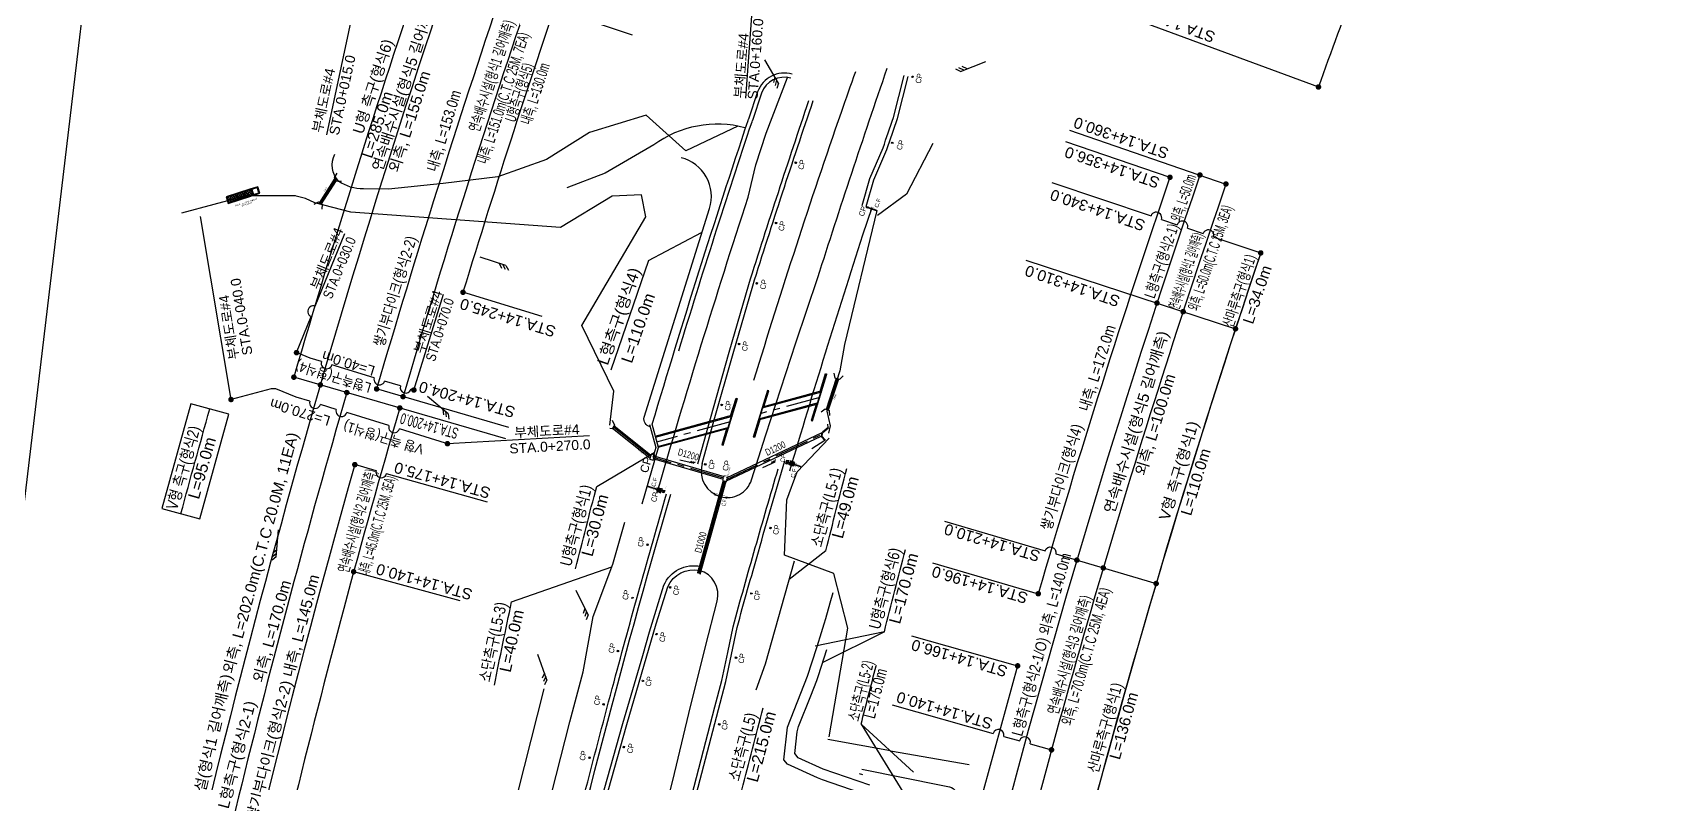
# Model space of a CAD drawing. Header units: millimetres. Extents: x 219390 to 221240, y 444648 to 450301.
# Drawn here: x 219723 to 220316, y 447456 to 447728 of the extents above; entities that cross this region are included whole.
import ezdxf
from ezdxf.enums import TextEntityAlignment as Align

# ---------------------------------------------------------------- set-up
doc = ezdxf.new("R2010")
doc.units = ezdxf.units.MM
for name, pattern in [('7', [20, 12.5, -2.5, 2.5, -2.5]), ('CONT', [0]), ('CONTIN', [0]), ('HIDDEN', [9.525, 6.35, -3.175])]:
    doc.linetypes.add(name, pattern=pattern)
for name, color, linetype in [('0.CC-DIMT 부체도로', 4, 'Continuous'), ('0.CC_DIML 부체도로', 1, 'Continuous'), ('[도면]U형 V형 측구', 4, 'Continuous'), ('[도면]노면측구', 5, 'Continuous'), ('[도면]배수구조물도수로+방수거+집수거', 30, 'Continuous'), ('[도면]산마루측구', 5, 'H-DICHB01'), ('[도면]선배수집수정', 4, 'Continuous'), ('[도면]소단측구', 5, 'Continuous'), ('[도면]연속배수시설', 152, 'Continuous'), ('[도면]제작집수정', 30, 'Continuous'), ('[도면]종배수관', 30, 'Continuous'), ('[도면]집수정(깎기+쌓기)', 30, 'Continuous'), ('[도면]횡배수관', 30, 'Continuous'), ('CC-DIML_본선', 1, 'CONT'), ('CC-DIMT_본선', 3, 'CONT'), ('CD-MISC-초기우수처리시설', 84, 'Continuous'), ('CD-SDLU-TYP1', 4, 'H-DICHU01'), ('cen', 1, 'Continuous'), ('CZ-LINE', 3, 'Continuous'), ('배수구조물', 4, 'Continuous'), ('성토사면', 20, 'CONTIN'), ('절토사면', 150, 'CONTIN'), ('제목', 7, 'Continuous')]:
    doc.layers.add(name, color=color, linetype=linetype)
doc.layers.add('[도면]배수구조물 텍스트숨김', color=30, linetype='Continuous', plot=False)
doc.styles.add('Han_Romanstyle', font='Dotum.TTF')
doc.styles.get("Standard").update_dxf_attribs({"font": 'arial.ttf'})
doc.styles.add('돋움', font='Dotum.TTF')
doc.linetypes.add('E-WFLOW04', pattern='A,1.5,[32,kscals.shx,S=0.1,R=0,X=0,Y=0],0', length=1.5)
doc.linetypes.add('H-DICHB01', pattern='A,1e-05,[43,kscals.shx,S=0.1,R=0,X=0,Y=0],-0.666667,["B1",Standard,S=0.2,R=0,X=0,Y=-0.1],-0.383333', length=1.05001)
doc.linetypes.add('H-DICHB01R', pattern='A,1e-05,[43,kscals.shx,S=0.1,R=0,X=0,Y=0],-0.933333,["B1",Standard,S=0.2,R=180,X=0,Y=0.1],-0.116667', length=1.05001)
doc.linetypes.add('H-DICHD022', pattern='A,0.9,[32,kosdic.shx,S=0.1,R=0,X=0,Y=0],-0.333333,["D2-2",Standard,S=0.2,R=0,X=0,Y=-0.1],-0.816667', length=2.05)
doc.linetypes.add('H-DICHD04', pattern='A,0.9,[32,kscals.shx,S=0.1,R=0,X=0,Y=0],-0.333333,["D4",Standard,S=0.2,R=0,X=0,Y=-0.1],-0.416667', length=1.65)
doc.linetypes.add('H-DICHL021', pattern='A,0.9,[32,kosdic.shx,S=0.1,R=0,X=0,Y=0],-0.333333,["L2-1",Standard,S=0.2,R=0,X=0,Y=-0.1],-0.816667', length=2.05)
doc.linetypes.add('H-DICHL04', pattern='A,0.9,0,[32,KSCALS.SHX,S=0.1,R=0,X=0,Y=0],-0.333333,0,["L4",Standard,S=0.2,R=0,X=0,Y=-0.1],-0.416667', length=1.65)
doc.linetypes.add('H-DICHL05-1', pattern='A,0.5,[32,kscals.shx,S=0.1,R=0,X=0,Y=0],-0.35,["L5-1",Standard,S=0.2,R=0,X=0,Y=-0.1],-0.731691', length=1)
doc.linetypes.add('H-DICHL05-2', pattern='A,0.5,[32,kosdic.shx,S=0.1,R=0,X=0,Y=0],-0.35,["L5-2",Standard,S=0.2,R=0,X=0,Y=-0.1],-0.659209', length=1)
doc.linetypes.add('H-DICHL05-3', pattern='A,0.5,[32,kosdic.shx,S=0.1,R=0,X=0,Y=0],-0.35,["L5-3",Standard,S=0.2,R=0,X=0,Y=-0.1],-0.659209', length=1)
doc.linetypes.add('H-DICHO021', pattern='A,0.5,[32,kosdic.shx,S=0.1,R=360,X=0,Y=0],-0.333333,["L2-1/O",Standard,S=0.2,R=360,X=0,Y=-0.1],-1.116667', length=1.95)
doc.linetypes.add('H-DICHS01', pattern='A,0.9,[32,kosdic.shx,S=0.1,R=0,X=0,Y=0],-0.35,["S1",Standard,S=0.2,R=0,X=0,Y=-0.1],-0.441746', length=1)
doc.linetypes.add('H-DICHS02', pattern='A,0.9,[32,kosdic.shx,S=0.1,R=0,X=0,Y=0],-0.35,["S2",Standard,S=0.2,R=0,X=0,Y=-0.1],-0.441746', length=1)
doc.linetypes.add('H-DICHS03', pattern='A,0.9,[32,kosdic.shx,S=0.1,R=0,X=0,Y=0],-0.35,["S3",Standard,S=0.2,R=0,X=0,Y=-0.1],-0.441746', length=1)
doc.linetypes.add('H-DICHS05', pattern='A,0.9,[32,kosdic.shx,S=0.1,R=0,X=0,Y=0],-0.35,["S5",Standard,S=0.2,R=0,X=0,Y=-0.1],-0.441746', length=1)
doc.linetypes.add('H-DICHU01', pattern='A,0.9,[32,kscals.shx,S=0.1,R=0,X=0,Y=0],-0.366667,["U1",Standard,S=0.2,R=0,X=0,Y=-0.1],-0.383333', length=1.65)
doc.linetypes.add('H-DICHU01R', pattern='A,0.9,[32,kscals.shx,S=0.1,R=0,X=0,Y=0],-0.633333,["U1",Standard,S=0.2,R=180,X=0,Y=0.1],-0.116667', length=1.65)
doc.linetypes.add('H-DICHU05', pattern='A,0.9,0,[32,KSCALS.SHX,S=0.1,R=0,X=0,Y=0],-0.333333,0,["U5",Standard,S=0.2,R=0,X=0,Y=-0.1],-0.416667', length=1.65)
doc.linetypes.add('H-DICHU06', pattern='A,0.9,[32,kscals.shx,S=0.1,R=0,X=0,Y=0],-0.333333,["U6",Standard,S=0.2,R=0,X=0,Y=-0.1],-0.416667', length=1.65)
doc.linetypes.add('H-DICHU06R', pattern='A,0.9,[32,kscals.shx,S=0.1,R=0,X=0,Y=0],-0.666667,["U6",Standard,S=0.2,R=180,X=0,Y=0.1],-0.083333', length=1.65)
doc.linetypes.add('H-DICHV01', pattern='A,0.9,[32,kscals.shx,S=0.1,R=360,X=0,Y=0],-0.333333,["V1",Standard,S=0.2,R=360,X=0,Y=-0.1],-0.416667', length=1.65)
doc.linetypes.add('H-DICHV01R', pattern='A,0.9,[32,kscals.shx,S=0.1,R=0,X=0,Y=0],-0.666667,["V1",Standard,S=0.2,R=180,X=0,Y=0.1],-0.083333', length=1.65)

# ---------------------------------------------------------------- blocks, each defined once
blk = doc.blocks.new('A$C31C57068')
at = {"layer": '[도면]소단측구', "color": 4, "ltscale": 8}
blk.add_line((-0.661, -0.16), (0.813, 0.254), dxfattribs=at)
at = {"layer": '[도면]소단측구', "color": 4, "ltscale": 8, "flags": 128}
for points in [[(-0.469, -0.106), (-0.735, 0.044)], [(-0.276, -0.051), (-0.542, 0.098)], [(-0.661, -0.16), (-0.927, -0.01)]]:
    blk.add_lwpolyline(points, dxfattribs=at)
at = {"layer": '[도면]소단측구', "color": 4, "ltscale": 8}
blk.add_solid([(0.813, 0.254), (0.12, 0.06), (0.071, 0.233), (0.813, 0.254)], dxfattribs=at)
blk = doc.blocks.new('A$C4A554AB3')
at = {"layer": '[도면]선배수집수정', "color": 0, "const_width": 0.02}
blk.add_lwpolyline([(0.01, 0.01), (0.01, 0.7), (0.7, 0.7), (0.7, 0.01)], close=True, dxfattribs=at)
at = {"layer": '[도면]선배수집수정', "color": 0}
blk.add_lwpolyline([(0.13, 0.13), (0.13, 0.58), (0.58, 0.58), (0.58, 0.13)], close=True, dxfattribs=at)
blk = doc.blocks.new('A$C377D09C1')
at = {"layer": 'CD-MISC-초기우수처리시설'}
h = blk.add_hatch(dxfattribs=at)
h.set_pattern_fill('ANSI37', color=256, scale=0.2, style=0)
h.set_pattern_definition([(45, (-5, -2), (-0.449013, 0.449013), []), (135, (-5, -2), (-0.449013, -0.449013), [])])
h.paths.add_polyline_path([(4.2, -2), (4.2, 0), (-4.2, 0), (-4.4, 0), (-5, 0), (-5, -2)])
h.paths.add_polyline_path([(-3.82, -1.61), (2.43, -1.61), (2.43, -0.34), (-3.82, -0.34)], flags=24)
blk.add_lwpolyline([(-7.6, 0.25), (-7.6, -2.25), (-5, -2.25), (-5, 0.25)], close=True, dxfattribs=at)
for points in [[(-7.35, 0), (-7.35, -2), (-5.25, -2), (-5.25, 0), (-7.35, 0)], [(-5, -2.25), (4.45, -2.25), (4.45, 0.25), (-4.2, 0.25), (-4.4, 0.25), (-5, 0.25)], [(-5, -2), (4.2, -2), (4.2, 0), (-4.2, 0), (-4.4, 0), (-5, 0)]]:
    blk.add_lwpolyline(points, dxfattribs=at)
at = {"layer": 'CD-MISC-초기우수처리시설', "style": '돋움'}
blk.add_text('모래여과시설', height=0.7, dxfattribs=at).set_placement((-0.69, -1), align=Align.MIDDLE_CENTER)
at = {"layer": '제목', "color": 1, "style": '돋움'}
for s, p in [('(유역면적 10,000 hf:1.8 B:2)', (-1.86, 1.57)), ('모래여과시설', (-1.86, 2.34))]:
    blk.add_text(s, height=0.5, dxfattribs=at).set_placement(p, align=Align.CENTER)
blk = doc.blocks.new('A$C14DC56A9')
at = {"layer": '[도면]배수구조물도수로+방수거+집수거', "color": 3}
for points in [[(0.75, 1.52), (0.44, 1.52), (0.44, 0.23), (0.09, 0.23), (0, 0.93), (0.02, 0.93), (0, 1.43), (0, 1.87), (0.44, 1.87), (0.75, 1.87)], [(0.75, 1.67), (0.29, 1.67), (0.29, 0.23)], [(0.44, 0.23), (0.56, 0)], [(0.75, 1.52), (1.06, 1.52), (1.06, 0.23), (1.41, 0.23), (1.51, 0.93), (1.49, 0.93), (1.51, 1.43), (1.51, 1.87), (1.06, 1.87), (0.75, 1.87)], [(0.75, 1.67), (1.21, 1.67), (1.21, 0.23)], [(1.06, 0.23), (0.95, 0)]]:
    blk.add_lwpolyline(points, dxfattribs=at)

msp = doc.modelspace()

# ---------------------------------------------------------------- linework, layer by layer
at = {"layer": '0.CC_DIML 부체도로', "color": 171}
for p, q in [((219981.19, 447704.69), (219984.79, 447753.53)), ((219829.18, 447691.41), (219841.39, 447748.69)), ((219794.47, 447595.32), (219783.38, 447661.78)), ((219825.04, 447629.14), (219835.73, 447655.53)), ((219945.92, 447645.71, 2), (219965.06, 447655.92, 163.7)), ((219860.78, 447598.77), (219871.49, 447633.6)), ((219818.23, 447612.33), (219823.54, 447625.43)), ((219924.47, 447582.12), (219872.97, 447579.29))]:
    msp.add_line(p, q, dxfattribs=at)
at = {"layer": '0.CC_DIML 부체도로', "color": 171, "elevation": 2, "flags": 128}
msp.add_lwpolyline([(219945.92, 447645.71), (219932.28, 447605.99)], dxfattribs=at)
at = {"layer": '0.CC_DIML 부체도로', "color": 171}
for points in [[(219825.04, 447629.14, 1), (219823.54, 447625.43, 1)], [(219827.25, 447609.08, 1), (219831.07, 447607.9, 1)], [(219846.37, 447603.2, 1), (219850.19, 447602.02, 1)], [(219855.93, 447600.26, 1), (219859.75, 447599.08, 1)], [(219823.06, 447594.67, 1), (219826.88, 447593.5, 1)], [(219832.62, 447591.73, 1), (219836.44, 447590.56, 1)], [(219851.74, 447585.85, 1), (219855.56, 447584.68, 1)]]:
    msp.add_lwpolyline(points, format="xyb", dxfattribs=at)
for points in [[(219818.71, 447612.45, 1, 1, -1), (219817.74, 447612.2, 1, 1, -1)], [(219861.27, 447598.89, 1, 1, -1), (219860.3, 447598.64, 1, 1, -1)], [(219794.95, 447595.44, 1, 1, -1), (219793.98, 447595.19, 1, 1, -1)], [(219873.45, 447579.41, 1, 1, -1), (219872.49, 447579.16, 1, 1, -1)]]:
    msp.add_lwpolyline(points, format="xyseb", close=True, dxfattribs=at)
at = {"layer": '0.CC_DIML 부체도로', "color": 171, "flags": 128}
for points in [[(219827.25, 447609.08), (219823.12, 447610.35), (219818.23, 447612.33)], [(219846.37, 447603.2), (219831.07, 447607.9)], [(219823.06, 447594.67), (219818.09, 447596.2), (219810.7, 447599.19), (219809.04, 447599.19), (219794.47, 447595.32)], [(219855.93, 447600.26), (219850.19, 447602.02)], [(219860.78, 447598.77), (219859.75, 447599.08)], [(219832.62, 447591.73), (219826.88, 447593.5)], [(219851.74, 447585.85), (219836.44, 447590.56)], [(219872.97, 447579.29), (219872.28, 447579.54), (219855.56, 447584.68)]]:
    msp.add_lwpolyline(points, dxfattribs=at)
at = {"layer": '[도면]U형 V형 측구', "color": 4, "linetype": 'H-DICHU06R', "ltscale": 10, "flags": 128}
for points in [[(219997.98, 447713.36, 0.391773), (219985.47, 447707), (219982.15, 447696.99)], [(219997.5, 447711.93, 0.38861), (219986.89, 447706.51), (219983.58, 447696.52)]]:
    msp.add_lwpolyline(points, format="xyb", dxfattribs=at)
at = {"layer": '[도면]U형 V형 측구', "color": 4, "linetype": 'H-DICHU05', "ltscale": 9, "flags": 128}
msp.add_lwpolyline([(219984.14, 447602.35, -0.00939), (220015.85, 447699.54, -0.001441), (220021.04, 447714.34)], format="xyb", dxfattribs=at)
at = {"layer": '[도면]U형 V형 측구', "color": 4, "linetype": 'H-DICHV01', "ltscale": 10, "flags": 128}
msp.add_lwpolyline([(219978.26, 447694.51), (219959.38, 447685.49), (219945.03, 447698.51), (219924.43, 447692.21), (219908.85, 447682.43), (219891.19, 447676.1), (219871.42, 447673.7), (219851.61, 447671.67), (219842.49, 447671.7, -0.151075), (219833.54, 447674.47, -0.319427), (219832.12, 447684.32)], format="xyb", dxfattribs=at)
at = {"layer": '[도면]U형 V형 측구', "color": 4, "linetype": 'H-DICHU06', "ltscale": 10, "flags": 128}
for points in [[(219943.54, 447557.43), (219949.55, 447577.92), (219947.25, 447586.35, -0.008207), (219982.01, 447696.56), (219982.15, 447696.99)], [(219956.84, 447612.93, -0.006203), (219983.43, 447696.09), (219983.58, 447696.52)]]:
    msp.add_lwpolyline(points, format="xyb", dxfattribs=at)
at = {"layer": '[도면]U형 V형 측구', "color": 4, "linetype": 'H-DICHV01', "ltscale": 10, "flags": 128}
for points in [[(219817.86, 447669.17), (219799.99, 447669.22), (219776.47, 447662.96)], [(219931.89, 447585.99), (219933.26, 447598.29), (219921.72, 447622.22), (219944.94, 447661.57), (219943.35, 447669.63), (219932.73, 447669.04), (219913.94, 447657.78), (219837.93, 447663.33), (219824.82, 447666.7), (219821.42, 447668.31), (219817.63, 447669.22)], [(219999.86, 447569.06), (220011.39, 447581.29)]]:
    msp.add_lwpolyline(points, dxfattribs=at)
at = {"layer": '[도면]U형 V형 측구', "color": 4, "linetype": 'H-DICHV01R', "ltscale": 10, "flags": 128}
for points in [[(220028.66, 447663.89), (220017.04, 447615.34)], [(220017.04, 447615.34), (220015.25, 447605.78), (220010.61, 447591.04), (220011.73, 447585.76), (220011.13, 447583.11)]]:
    msp.add_lwpolyline(points, dxfattribs=at)
at = {"layer": '[도면]U형 V형 측구', "color": 4, "linetype": 'H-DICHU06', "ltscale": 10, "flags": 128}
for points in [[(220029.71, 447450.24), (220009, 447457.35), (220007.14, 447458.06), (219996.3, 447463.06), (219995.03, 447464.6), (219996.26, 447476.47), (220003.62, 447494.96), (220006.93, 447505.39), (220008.13, 447509.19), (220009.63, 447513.93), (220010.17, 447515.85), (220011.8, 447521.59), (220012.86, 447525.32)], [(220026.2, 447455.38), (220009.25, 447461.18), (220000.22, 447465.34), (219998.95, 447466.88), (219999.78, 447474.8), (220000.26, 447476.73), (220004.72, 447487.8), (220006.95, 447493.34), (220007.61, 447495.2), (220010.59, 447504.61)]]:
    msp.add_lwpolyline(points, dxfattribs=at)
at = {"layer": '[도면]노면측구', "color": 4, "linetype": 'H-DICHD04', "ltscale": 10, "flags": 128}
for points in [[(219965.4, 447572.11), (219965.24, 447571.53, 0.403763), (219971.94, 447560.12, 0.414422), (219983.25, 447566.21), (219988.44, 447582.56), (219999.32, 447615.84), (220007.3, 447639.55, -0.002885), (220019.6, 447677.41, -0.002913), (220032.46, 447715.5)], [(219937.99, 447389.81, -0.005021), (219954.67, 447457.04), (219960.54, 447481.38), (219966.59, 447505.65), (219970.81, 447522.11, 0.405749), (219964.39, 447533.33)]]:
    msp.add_lwpolyline(points, format="xyb", dxfattribs=at)
at = {"layer": '[도면]노면측구', "color": 4, "linetype": 'H-DICHL021', "ltscale": 10, "flags": 128}
for points in [[(220024.79, 447665.3), (220027.63, 447674.97), (220032.39, 447686.06, -0.000858), (220036.16, 447697.24), (220040.05, 447712.51)], [(219909.16, 447397.45, -0.001313), (219913.49, 447415.36, -0.005704), (219933.38, 447492.9, -0.005047), (219952.44, 447561.11)]]:
    msp.add_lwpolyline(points, format="xyb", dxfattribs=at)
at = {"layer": '[도면]노면측구', "color": 4, "linetype": 'H-DICHD022', "ltscale": 10, "flags": 128}
for points in [[(219965.4, 447572.11), (219969.76, 447587.99), (219976.55, 447612.05), (219983.68, 447636.62, -0.005051), (220005.66, 447703.84)], [(219916.76, 447394.82, -0.004302), (219931.24, 447453.28), (219938.03, 447477.35), (219948.68, 447513.9), (219952.86, 447527.38, -0.356466), (219964.49, 447533.3)]]:
    msp.add_lwpolyline(points, format="xyb", dxfattribs=at)
at = {"layer": '[도면]노면측구', "color": 4, "linetype": 'H-DICHL04', "ltscale": 10, "flags": 128}
msp.add_lwpolyline([(219946.44, 447585.39, -0.379402), (219944.27, 447588.88), (219968.02, 447664.67, 0.430113), (219957.77, 447683.06, 0.430113)], format="xyb", dxfattribs=at)
at = {"layer": '[도면]노면측구', "color": 4, "linetype": 'H-DICHO021', "ltscale": 10, "flags": 128}
msp.add_lwpolyline([(219961.28, 447444.51), (219973.94, 447492.97), (219978, 447512.54, -0.00208), (219985.76, 447540.11, -0.002498), (219995.37, 447573.13, -0.002498)], format="xyb", dxfattribs=at)
at = {"layer": '[도면]배수구조물도수로+방수거+집수거', "color": 4}
for p, q in [((219998.04, 447572.01), (220001.39, 447570.93)), ((219950.77, 447562.15), (219945.43, 447563.86))]:
    msp.add_line(p, q, dxfattribs=at)
at = {"layer": '[도면]배수구조물도수로+방수거+집수거', "color": 4, "const_width": 0.1}
for points in [[(220026.25, 447663.9), (220026.72, 447665.33)], [(219997.96, 447571.77), (220001.31, 447570.69)], [(219998.12, 447572.25), (220001.67, 447571.1)], [(219999.16, 447570.83), (219999.62, 447572.27)], [(219949.66, 447562.23), (219945.35, 447563.6)], [(219949.81, 447562.7), (219945.49, 447564.08)], [(219948.12, 447563.81), (219947.66, 447562.38)], [(219971.88, 447560.81), (219973.27, 447565.84)], [(219972.36, 447560.68), (219973.75, 447565.7)]]:
    msp.add_lwpolyline(points, dxfattribs=at)
at = {"layer": '[도면]배수구조물도수로+방수거+집수거', "color": 4, "const_width": 0.1, "flags": 128}
for points in [[(219997.1, 447572.08), (219996.5, 447572.26)], [(219997.23, 447572.5), (219996.64, 447572.69)], [(219950.55, 447561.98), (219951.14, 447561.79)], [(219950.69, 447562.41), (219951.28, 447562.22)]]:
    msp.add_lwpolyline(points, dxfattribs=at)
at = {"layer": '[도면]배수구조물도수로+방수거+집수거', "color": 4, "linetype": 'HIDDEN'}
for points in [[(219997.16, 447572.29), (219996.57, 447572.48)], [(219949.74, 447562.47), (219945.42, 447563.84)], [(219950.62, 447562.19), (219951.21, 447562)]]:
    msp.add_lwpolyline(points, dxfattribs=at)
at = {"layer": '[도면]배수구조물도수로+방수거+집수거', "color": 4, "const_width": 0.1}
msp.add_lwpolyline([(219974.53, 447560.08), (219969.71, 447561.41), (219969.51, 447560.69), (219974.32, 447559.35)], close=True, dxfattribs=at)
at = {"layer": '[도면]산마루측구', "color": 4, "linetype": 'H-DICHB01R', "ltscale": 10, "flags": 128}
msp.add_lwpolyline([(220048.98, 447688.23), (220039.46, 447669.86), (220028.95, 447662.09)], dxfattribs=at)
at = {"layer": '[도면]산마루측구', "color": 4, "ltscale": 10, "flags": 128}
for points in [[(219995.26, 447538.8), (219996.1, 447558.97), (219999.86, 447569.06)], [(220011.4, 447472.88), (220018.21, 447512.31), (220013.08, 447532.25), (219995.26, 447538.8)], [(220023.61, 447459.16), (220022.43, 447459.55)]]:
    msp.add_lwpolyline(points, dxfattribs=at)
at = {"layer": '[도면]선배수집수정', "color": 4}
for points in [[(219999.05, 447681.06), (219999.59, 447681.4)], [(219991.9, 447659.22), (219992.44, 447659.56)], [(219984.9, 447637.33), (219985.44, 447637.66)], [(219978.48, 447615.3), (219979.02, 447615.64)], [(219972.21, 447593.2), (219972.75, 447593.53)], [(219966.24, 447571.66), (219966.78, 447572)], [(219989.86, 447548.54), (219990.4, 447548.88)], [(219945.24, 447542.46), (219945.78, 447542.8)], [(219953.47, 447527), (219954.02, 447527.33)], [(219939.82, 447523.19), (219940.36, 447523.52)], [(219982.96, 447524.76), (219983.5, 447525.1)], [(219948.53, 447510.03), (219949.08, 447510.36)], [(219934.51, 447503.88), (219935.05, 447504.22)], [(219977.35, 447501.49), (219977.89, 447501.83)], [(219943.59, 447493.07), (219944.13, 447493.41)], [(219929.31, 447484.55), (219929.85, 447484.89)], [(219971.34, 447477.3), (219971.88, 447477.64)], [(219936.67, 447469.07), (219937.21, 447469.41)], [(219924.22, 447465.19), (219924.76, 447465.53)]]:
    msp.add_lwpolyline(points, dxfattribs=at)
at = {"layer": '[도면]소단측구', "color": 4, "linetype": 'H-DICHL05-2', "ltscale": 10}
msp.add_line((219887.89, 447410.85), (219908.05, 447490.35), dxfattribs=at)
at = {"layer": '[도면]소단측구', "color": 4, "const_width": 0.1}
for points in [[(220025.5, 447664.71), (220028.71, 447663.61)], [(220025.66, 447665.18), (220028.62, 447664.17)]]:
    msp.add_lwpolyline(points, dxfattribs=at)
at = {"layer": '[도면]소단측구', "color": 4, "linetype": 'HIDDEN'}
msp.add_lwpolyline([(220025.58, 447664.95), (220028.66, 447663.89)], dxfattribs=at)
at = {"layer": '[도면]소단측구', "color": 4, "linetype": 'H-DICHL05-3', "ltscale": 10, "flags": 128}
msp.add_lwpolyline([(219925.83, 447516.54), (219932.98, 447535.57), (219937.32, 447550.87)], dxfattribs=at)
at = {"layer": '[도면]소단측구', "color": 4, "linetype": 'H-DICHL05-1', "ltscale": 10, "flags": 128}
for points in [[(219984.92, 447490.01), (219988.31, 447499.44), (219998.82, 447536.77)], [(219897.54, 447399.11), (219907.4, 447439.42), (219917.34, 447478.32), (219922.25, 447496.54), (219925.83, 447516.54)]]:
    msp.add_lwpolyline(points, dxfattribs=at)
at = {"layer": '[도면]소단측구', "color": 4, "linetype": 'H-DICHL05-2', "ltscale": 10, "flags": 128}
for points in [[(220033.67, 447467.9), (220010.91, 447471.96)], [(220033.67, 447467.9), (220062.14, 447462.93)]]:
    msp.add_lwpolyline(points, dxfattribs=at)
at = {"layer": '[도면]소단측구', "color": 4, "linetype": 'H-DICHL05-3', "ltscale": 10, "flags": 128}
msp.add_lwpolyline([(220023.25, 447461.17), (220052.66, 447455.26), (220054.41, 447454.95, -0.28942), (220058.37, 447451.37, -0.014769), (220059.23, 447447.87)], format="xyb", dxfattribs=at)
at = {"layer": '[도면]연속배수시설', "color": 4, "linetype": 'H-DICHS05', "ltscale": 10, "flags": 128}
for points in [[(219948.97, 447561.33, -0.007996), (219981.99, 447668.68), (219984.78, 447680.43), (219988.6, 447691.98), (219996.33, 447712.17)], [(219997.14, 447569.4, -0.006518), (220023.67, 447655.05), (220027.03, 447665)]]:
    msp.add_lwpolyline(points, format="xyb", dxfattribs=at)
at = {"layer": '[도면]연속배수시설', "color": 4, "linetype": 'H-DICHS01', "ltscale": 10, "flags": 128}
for points in [[(220023.35, 447665.72), (220026.22, 447675.48), (220030.98, 447686.59, -0.000849), (220034.72, 447697.67), (220038.6, 447712.88)], [(219963.8, 447571.93), (219968.32, 447588.39), (219975.11, 447612.47), (219982.25, 447637.06, -0.00501), (220004.05, 447703.76, -0.00501)], [(219903.35, 447366, -0.00043), (219904.7, 447371.88, -0.013934), (219953.97, 447561)], [(219888.25, 447271.99, -0.002643), (219895.73, 447308.24, -0.010607), (219929.59, 447452.89, -0.000057), (219929.79, 447453.67), (219936.59, 447477.76), (219943.78, 447502.43)]]:
    msp.add_lwpolyline(points, format="xyb", dxfattribs=at)
at = {"layer": '[도면]연속배수시설', "color": 4, "linetype": 'H-DICHS03', "ltscale": 10, "flags": 128}
msp.add_lwpolyline([(219974.61, 447503.57), (219976.54, 447512.89, -0.002163), (219984.62, 447541.57, -0.002163), (219992.93, 447570.18)], format="xyb", dxfattribs=at)
at = {"layer": '[도면]연속배수시설', "color": 4, "linetype": 'H-DICHS02', "ltscale": 10, "flags": 128}
for points in [[(219943.78, 447502.43), (219946.21, 447510.99), (219951.45, 447527.91, -0.358607), (219964.81, 447534.76, -0.358607)], [(219970.95, 447413.25, -0.420277), (219957.45, 447435.76), (219970, 447483.81), (219972.48, 447493.31), (219974.61, 447503.57)]]:
    msp.add_lwpolyline(points, format="xyb", dxfattribs=at)
at = {"layer": '[도면]제작집수정', "color": 4, "linetype": 'HIDDEN', "ltscale": 0.5}
msp.add_line((219951.34, 447562.41), (219951.51, 447561.46), dxfattribs=at)
at = {"layer": '[도면]제작집수정', "color": 4, "const_width": 0.1}
for points in [[(219974.22, 447565.34), (219974.22, 447565.34), (219972.69, 447565.81), (219973.33, 447567.91), (219974.86, 447567.45)], [(219974.26, 447566.17), (219974.09, 447565.59), (219972.94, 447565.94), (219973.46, 447567.66), (219974.61, 447567.31)]]:
    msp.add_lwpolyline(points, close=True, dxfattribs=at)
at = {"layer": '[도면]제작집수정', "color": 4, "const_width": 0.02, "flags": 128}
msp.add_lwpolyline([(219951.59, 447561.31), (219950.93, 447561.52), (219951.26, 447562.56), (219951.92, 447562.35)], close=True, dxfattribs=at)
at = {"layer": '[도면]제작집수정', "color": 4}
msp.add_lwpolyline([(219951.34, 447562.41), (219951.77, 447562.27), (219951.51, 447561.46), (219951.08, 447561.6)], close=True, dxfattribs=at)
at = {"layer": '[도면]종배수관', "color": 4}
for points in [[(219832.13, 447675.57), (219826.5, 447666.81)], [(219832.35, 447675.17), (219826.83, 447666.59)], [(219832.56, 447674.76), (219827.17, 447666.37)], [(219834.51, 447674.44), (219832.7, 447674.51), (219831.98, 447675.88), (219832.95, 447677.41)], [(219824.57, 447666.17), (219826.18, 447667.01), (219827.48, 447666.17), (219827.39, 447664.36)], [(220016.45, 447603.88), (220015.13, 447602.63), (220013.65, 447603.08), (220013.24, 447604.85)], [(219932.71, 447587.88), (219933.61, 447586.01), (219932.73, 447584.73), (219931.85, 447584.81)], [(219933.17, 447585.37), (219946.59, 447574.6)], [(219933.46, 447585.78), (219946.64, 447575.21)], [(219932.89, 447584.96), (219946.55, 447574)], [(219963.73, 447532.41), (219973.06, 447566.02)], [(219964.22, 447532.3), (219973.54, 447565.88)], [(219964.65, 447531.99), (219974.02, 447565.74)]]:
    msp.add_lwpolyline(points, dxfattribs=at)
at = {"layer": '[도면]종배수관', "color": 4, "elevation": 171}
for points in [[(220014.01, 447602.97), (220010.36, 447591.72)], [(220014.4, 447602.85), (220010.73, 447591.56)], [(220014.78, 447602.74), (220011.09, 447591.4)], [(220008.49, 447590.81), (220009.94, 447591.9), (220011.36, 447591.28), (220011.57, 447589.48)]]:
    msp.add_lwpolyline(points, dxfattribs=at)
at = {"layer": '[도면]집수정(깎기+쌓기)', "color": 4, "linetype": 'Continuous', "const_width": 0.2, "flags": 128}
for points in [[(219947.61, 447573.14), (219946.27, 447573.55), (219946.92, 447575.66), (219948.25, 447575.25)], [(219947.65, 447573.97), (219947.48, 447573.39), (219946.52, 447573.68), (219947.05, 447575.41), (219948.01, 447575.11)]]:
    msp.add_lwpolyline(points, close=True, dxfattribs=at)
at = {"layer": '[도면]집수정(깎기+쌓기)', "color": 4}
for points, const_width in [([(219996.46, 447571.62), (219995.51, 447571.92), (219996.02, 447573.54), (219996.97, 447573.24)], 0.02), ([(219964.84, 447531.94), (219963.48, 447532.27), (219963.95, 447534.21), (219965.31, 447533.89)], 0.1), ([(219964.7, 447532.18), (219963.72, 447532.41), (219964.1, 447533.97), (219965.07, 447533.74)], 0.1)]:
    msp.add_lwpolyline(points, close=True, dxfattribs=dict(at, const_width=const_width))
msp.add_lwpolyline([(219996.36, 447571.81), (219995.69, 447572.02), (219996.11, 447573.35), (219996.78, 447573.14)], close=True, dxfattribs=at)
msp.add_lwpolyline([(219995.69, 447572.02), (219996.78, 447573.14)], dxfattribs=at)
at = {"layer": '[도면]횡배수관', "color": 4, "linetype": 'Continuous'}
for p, q in [((219973.13, 447566.31), (219947.6, 447573.77)), ((219973.42, 447567.26), (219947.89, 447574.73))]:
    msp.add_line(p, q, dxfattribs=at)
at = {"layer": '[도면]횡배수관', "color": 4, "linetype": '7'}
msp.add_line((219973.27, 447566.78), (219947.74, 447574.25), dxfattribs=at)
at = {"layer": '[도면]횡배수관', "color": 4, "linetype": 'Continuous', "flags": 128}
for points in [[(219973.98, 447565.67), (220008.53, 447582.07)], [(219974.19, 447566.88), (220008.93, 447583.36)], [(220008.5, 447581.95), (220008.96, 447583.48)], [(220008.72, 447582), (220010, 447580.63), (220009.85, 447580.5), (220008.5, 447581.95)], [(220008.72, 447582), (220009.12, 447583.31)], [(220009.12, 447583.31), (220011.15, 447585), (220011.1, 447585.19), (220008.96, 447583.48)]]:
    msp.add_lwpolyline(points, dxfattribs=at)
at = {"layer": '[도면]횡배수관', "color": 4, "linetype": '7', "flags": 128}
msp.add_lwpolyline([(219974.17, 447566.32), (220008.73, 447582.71)], dxfattribs=at)
at = {"layer": 'CC-DIML_본선'}
for p, q in [((219940.09, 447727.5), (219912.6, 447736.75)), ((220098.6, 447693.01), (220155.34, 447673.51)), ((220097.19, 447688.9), (220135.04, 447675.95)), ((220092.15, 447674.06), (220128.16, 447661.92)), ((220131.95, 447660.64), (220137.64, 447658.73)), ((220141.43, 447657.45), (220147.11, 447655.53)), ((220150.9, 447654.26), (220167.96, 447648.51)), ((220082.79, 447645.87), (220158.81, 447620.98)), ((219907.3, 447625.49), (219878.6, 447634.23)), ((219894.09, 447581.1), (219817.26, 447603.42)), ((219895.27, 447585.15), (219847.27, 447599.16)), ((219927.1, 447563.81, -12), (219947.98, 447576.13)), ((219847.07, 447569.5), (219839.37, 447571.68)), ((219887.48, 447558.06), (219850.91, 447568.41)), ((220010.21, 447540.43), (219996.92, 447530.06)), ((219877.52, 447522.23), (219838.95, 447532.82)), ((219896.22, 447521.87, 170), (219932.64, 447534.65)), ((220048.85, 447536.01), (220087.26, 447524.85)), ((220031.43, 447511.03), (220006.3, 447505.84, -8)), ((220031.43, 447511.03), (220009.1, 447499.91)), ((220041.27, 447509.54), (220079.77, 447498.69)), ((220034.22, 447484.51), (220070.89, 447474.18)), ((220023, 447477.53), (220041.95, 447460.15, 209)), ((220023, 447477.53), (220047.64, 447437.72)), ((220074.74, 447473.09), (220080.52, 447471.46)), ((220084.37, 447470.38), (220092.07, 447468.21))]:
    msp.add_line(p, q, dxfattribs=at)
at = {"layer": 'CC-DIML_본선', "flags": 128}
for points in [[(220217.39, 447785.24, 0.006113), (220188.89, 447708.71, 0.003562)], [(219864.27, 447753.03, 0.010861), (219817.26, 447603.42)], [(219873.75, 447749.83, 0.032021), (219754.37, 447304.95)], [(219916.39, 447750.96, 0.008617), (219878.6, 447634.23)], [(219892.71, 447743.45, 0.010565), (219847.27, 447599.16)], [(219902.18, 447740.26, 0.010566), (219856.87, 447596.36)], [(220145.89, 447676.76, 0.020032), (220068.47, 447418.17, 0.020032)], [(220135.04, 447675.95, 0.011723), (220087.26, 447524.85)], [(220155.34, 447673.51, 0.022111), (220071.34, 447388.62, 0.022111)], [(220167.96, 447648.51, 0.01703), (220102.69, 447430.61)], [(220167.96, 447648.51, 0.01703), (220103.47, 447433.22)], [(219836.47, 447597.84, 0.021151), (219764.17, 447302.98)], [(219776.3, 447553.92, -0.002277), (219786.77, 447591.9, -0.00267)], [(219855.67, 447592.26, 0.021151), (219783.78, 447299.04)], [(219839.37, 447571.68, 0.019453), (219773.98, 447301.01)], [(220010.21, 447540.43, -0.00267), (220017.88, 447570.33, -0.00267)], [(220031.43, 447511.03, -0.00267), (220039.1, 447540.93, -0.00267)], [(220079.77, 447498.69, 0.018427), (220021.08, 447256.65)], [(220023, 447477.53, -0.001889), (220028.46, 447498.67)], [(219979.77, 447453.59, -0.00267), (219987.44, 447483.49, -0.00267)]]:
    msp.add_lwpolyline(points, format="xyb", dxfattribs=at)
at = {"layer": 'CC-DIML_본선'}
for points in [[(220113.87, 447736.47), (220188.89, 447708.71)], [(220053.31, 447551.23), (220089.75, 447540.45)], [(220093.59, 447539.32), (220130.03, 447528.55)]]:
    msp.add_lwpolyline(points, dxfattribs=at)
for points in [[(220189.38, 447708.84, 1, 1, -1), (220188.41, 447708.59, 1, 1, -1)], [(220135.52, 447676.08, 1, 1, -1), (220134.55, 447675.83, 1, 1, -1)], [(220146.37, 447676.89, 1, 1, -1), (220145.4, 447676.64, 1, 1, -1)], [(220155.83, 447673.64, 1, 1, -1), (220154.86, 447673.39, 1, 1, -1)], [(220168.44, 447648.63, 1, 1, -1), (220167.48, 447648.38, 1, 1, -1)], [(219879.09, 447634.36, 1, 1, -1), (219878.12, 447634.11, 1, 1, -1)], [(220130.79, 447630.44, 1, 1, -1), (220129.82, 447630.19, 1, 1, -1)], [(220140.29, 447627.33, 1, 1, -1), (220139.32, 447627.07, 1, 1, -1)], [(220159.3, 447621.1, 1, 1, -1), (220158.33, 447620.85, 1, 1, -1)], [(219817.75, 447603.54, 1, 1, -1), (219816.78, 447603.29, 1, 1, -1)], [(219827.35, 447600.75, 1, 1, -1), (219826.38, 447600.5, 1, 1, -1)], [(219836.95, 447597.96, 1, 1, -1), (219835.98, 447597.71, 1, 1, -1)], [(219847.75, 447599.29, 1, 1, -1), (219846.78, 447599.03, 1, 1, -1)], [(219857.35, 447596.48, 1, 1, -1), (219856.38, 447596.23, 1, 1, -1)], [(219856.16, 447592.38, 1, 1, -1), (219855.19, 447592.13, 1, 1, -1)], [(219839.85, 447571.81, 1, 1, -1), (219838.88, 447571.56, 1, 1, -1)], [(220101.74, 447537.18, 1, 1, -1), (220100.77, 447536.93, 1, 1, -1)], [(219839.44, 447532.95, 1, 1, -1), (219838.47, 447532.7, 1, 1, -1)], [(220111.33, 447534.34, 1, 1, -1), (220110.36, 447534.09, 1, 1, -1)], [(220130.51, 447528.67, 1, 1, -1), (220129.54, 447528.42, 1, 1, -1)], [(220087.75, 447524.98, 1, 1, -1), (220086.78, 447524.72, 1, 1, -1)], [(220080.26, 447498.81, 1, 1, -1), (220079.29, 447498.56, 1, 1, -1)], [(220092.55, 447468.33, 1, 1, -1), (220091.58, 447468.08, 1, 1, -1)]]:
    msp.add_lwpolyline(points, format="xyseb", close=True, dxfattribs=at)
for points in [[(220131.95, 447660.64, 1), (220128.16, 447661.92, 1)], [(220141.43, 447657.45, 1), (220137.64, 447658.73, 1)], [(220150.9, 447654.26, 1), (220147.11, 447655.53, 1)], [(220089.75, 447540.45, -1), (220093.59, 447539.32, -1)]]:
    msp.add_lwpolyline(points, format="xyb", dxfattribs=at)
at = {"layer": 'CC-DIML_본선', "flags": 128}
msp.add_lwpolyline([(219769.41, 447555.81), (219783.18, 447552.02), (219793.66, 447590), (219779.89, 447593.79)], close=True, dxfattribs=at)
for points, elevation in [([(219919.43, 447533.9, -0.00267), (219927.1, 447563.81, -0.00267)], -12), ([(219889.98, 447491.63, -0.00267), (219896.22, 447521.87, -0.00267)], 170)]:
    msp.add_lwpolyline(points, format="xyb", dxfattribs=dict(at, elevation=elevation))
at = {"layer": 'CC-DIML_본선'}
for centre, start, end in [((219848.99, 447568.96), 164.18938, 344.18938), ((220072.82, 447473.64), 344.25845, 164.25845), ((220082.44, 447470.92), 344.25845, 164.25845)]:
    msp.add_arc(centre, 2, start, end, dxfattribs=at)
at = {"layer": 'CD-SDLU-TYP1', "color": 4, "linetype": 'H-DICHU01R', "ltscale": 7, "flags": 128}
msp.add_lwpolyline([(219946.25, 447586.22), (219948.51, 447577.93), (219947.45, 447574.34)], dxfattribs=at)
at = {"layer": 'cen', "color": 2}
msp.add_lwpolyline([(219389.95, 444790.55), (220045.97, 450300.59), (221240.35, 450158.39), (220584.33, 444648.35)], close=True, dxfattribs=at)
at = {"layer": '배수구조물', "color": 4, "linetype": 'Continuous', "flags": 128}
for points in [[(220005.24, 447587.65), (220010.42, 447604.59)], [(220005.43, 447587.59), (220010.61, 447604.53)], [(220008, 447597.87), (220010.08, 447604.7), (220010.61, 447604.53)], [(219989, 447598.63), (219983.82, 447581.69)], [(219989.19, 447598.58), (219984.01, 447581.63)], [(220008.62, 447598.04), (219987.02, 447592.14)], [(220008.74, 447598.43), (219987.14, 447592.54)], [(219987.64, 447592.32), (219989.53, 447598.47), (219989, 447598.63)], [(219972.79, 447578.79), (219977.97, 447595.74)], [(219972.98, 447578.73), (219978.16, 447595.68)], [(219975.55, 447589.01), (219977.64, 447595.84), (219978.16, 447595.68)], [(220007.29, 447593.68), (219985.68, 447587.79)], [(220007.41, 447594.08), (219985.8, 447588.18)], [(220006.78, 447593.91), (220004.9, 447587.75), (220005.43, 447587.59)], [(219976.3, 447589.58), (219948.2, 447581.91)], [(219976.18, 447589.18), (219948.29, 447581.57)], [(219986.43, 447588.36), (219984.34, 447581.53), (219983.82, 447581.69)], [(219974.97, 447585.22), (219949.21, 447578.19)], [(219974.84, 447584.83), (219949.26, 447577.85)], [(219974.34, 447585.05), (219972.45, 447578.9), (219972.98, 447578.73)]]:
    msp.add_lwpolyline(points, dxfattribs=at)
at = {"layer": '배수구조물', "color": 4, "linetype": '7', "flags": 128}
for points in [[(220008.02, 447596.06), (219986.41, 447590.16)], [(219975.57, 447587.2), (219948.75, 447579.88)]]:
    msp.add_lwpolyline(points, dxfattribs=at)
at = {"layer": '성토사면', "color": 4}
for p, q in [((220011.1, 447585.19), (220010.96, 447586.42)), ((220009.85, 447580.5), (220005.16, 447577.37))]:
    msp.add_line(p, q, dxfattribs=at)
at = {"layer": '절토사면', "color": 4, "flags": 128}
msp.add_lwpolyline([(219980.86, 447693.92, 0.22649), (219947.79, 447687.69), (219930.14, 447677.39), (219916.23, 447672.13)], format="xyb", dxfattribs=at)

# ---------------------------------------------------------------- block references
at = {"layer": '[도면]배수구조물도수로+방수거+집수거', "color": 4, "rotation": 72.55542378704617}
msp.add_blockref('A$C14DC56A9', (219998.72, 447571.01), dxfattribs=at)
at = {"layer": '[도면]배수구조물도수로+방수거+집수거', "color": 4, "xscale": -1, "rotation": 252.1515342230244}
msp.add_blockref('A$C14DC56A9', (219948.61, 447562.05), dxfattribs=at)
at = {"layer": '[도면]선배수집수정', "color": 4}
for p, rotation in [((220041.92, 447711.99), 77.05219016717618), ((220034.51, 447687.98), 68.91056583187479), ((219999.58, 447680.81), 77.05219016717618), ((220025.47, 447664.61), 71.78867132715517), ((219992.44, 447658.96), 77.05219016717618), ((219985.44, 447637.07), 77.05219016717618), ((219979.01, 447615.05), 77.05219016717618), ((219972.74, 447592.94), 77.05219016717618), ((219966.77, 447571.4), 77.05219016717618), ((219990.4, 447548.29), 77.32594859052394), ((219945.78, 447542.2), 77.05219016717618), ((219954.01, 447526.73), 76.12274798955718), ((219940.36, 447522.93), 77.05219016717618), ((219983.5, 447524.51), 77.32594859052394), ((219949.06, 447509.77), 76.12274798955718), ((219935.05, 447503.63), 77.05219016717618), ((219977.89, 447501.23), 77.32594859052394), ((219944.13, 447492.81), 77.05219016717618), ((219929.85, 447484.29), 77.05219016717618), ((219971.87, 447477.05), 77.32594859052394), ((219937.21, 447468.81), 77.05219016717618), ((219924.76, 447464.93), 77.05219016717618)]:
    msp.add_blockref('A$C4A554AB3', p, dxfattribs=dict(at, rotation=rotation))
at = {"layer": '[도면]소단측구', "color": 4, "linetype": 'E-WFLOW04', "ltscale": 9}
for p, xscale, yscale, zscale, rotation in [((219990.93, 447713.89, 155), 6.399999999891236, 6.399999999891236, 6.399999999891236, 104.6307717657252), ((220063.2, 447715.82), 6.399999999891236, 6.399999999891236, 6.399999999891236, 5.682521959356359), ((219890.08, 447645.46), 6.399999999891236, 6.399999999891236, 6.399999999891236, 146.4594787609102), ((219870.05, 447593.04), 6.399999999891236, 6.399999999891236, 6.399999999891236, 124.2368985860848), ((219959.92, 447572.6), -3.199999999916524, 3.199999999916524, 3.199999999916524, 2.844285767913499), ((219989.73, 447571.58), -3.199999999916524, 3.199999999916524, 3.199999999916524, 40.94674701534117), ((219811.4, 447542.54), 6.399999999891236, 6.399999999891236, 6.399999999891236, 69.23745891741811), ((219922.2, 447521.22, 34), 6.399999999891236, 6.399999999891236, 6.399999999891236, 100.3052327729073), ((219907.73, 447497.73), 6.399999999891236, 6.399999999891236, 6.399999999891236, 93.77067557172492)]:
    msp.add_blockref('A$C31C57068', p, dxfattribs=dict(at, xscale=xscale, yscale=yscale, zscale=zscale, rotation=rotation))
at = {"layer": 'CZ-LINE', "color": 4, "rotation": 197.724892292374}
msp.add_blockref('A$C377D09C1', (219797.61, 447668.06), dxfattribs=at)

# ---------------------------------------------------------------- texts
at = {"layer": '0.CC-DIMT 부체도로'}
for s, height, rotation, p in [('부체도로#4', 3.6, 85.78304, (219981.57, 447704.45)), ('STA.0+160.0', 3.6, 85.78304, (219986.48, 447703.98)), ('STA.0+015.0', 3.6, 77.96603, (219834.57, 447690.77)), ('부체도로#4', 3.6, 77.96603, (219828.38, 447691.71)), ('부체도로#4', 3.6, 67.68302, (219827.37, 447634.48)), ('STA.0-040.0', 3.6, 99.17969, (219803.34, 447611.88)), ('L형측구(형식4)', 4.2, 71.05412, (219932.28, 447607.05, -125.94)), ('부체도로#4', 3.6, 99.17969, (219798.4, 447610.27)), ('부체도로#4', 3.6, 72.64138, (219865.13, 447611.37)), ('L=110.0m', 4.2, 71.05412, (219941.01, 447607.76, 219.8)), ('부체도로#4', 3.6, 3.15404, (219897.38, 447580.4, -136.34)), ('STA.0+270.0', 3.6, 3.15404, (219895.57, 447574.61, -136.34))]:
    msp.add_text(s, height=height, rotation=rotation, dxfattribs=at).set_placement(p, align=Align.BOTTOM_LEFT)
at = {"layer": '0.CC-DIMT 부체도로', "width": 0.8}
for s, rotation, p in [('STA.0+030.0', 67.68302, (219831.95, 447631.11)), ('STA.0+070.0', 72.64138, (219869.42, 447608.55))]:
    msp.add_text(s, height=3.6, rotation=rotation, dxfattribs=at).set_placement(p, align=Align.BOTTOM_LEFT)
at = {"layer": '0.CC-DIMT 부체도로', "width": 0.9}
for s, p in [('L형측구(형식4)', (219832.37, 447606.33, -292)), ('V형 측구(형식1)', (219850.63, 447584.2, -157))]:
    msp.add_text(s, height=3.6, rotation=162.91101, dxfattribs=at).set_placement(p, align=Align.BOTTOM_CENTER)
at = {"layer": '0.CC-DIMT 부체도로'}
for s, p in [('L=40.0m', (219837.87, 447611.22, -292)), ('L=270.0m', (219820.32, 447593.48, -157))]:
    msp.add_text(s, height=3.6, rotation=162.91101, dxfattribs=at).set_placement(p, align=Align.BOTTOM_CENTER)
at = {"layer": '[도면]배수구조물 텍스트숨김', "color": 4, "style": '돋움', "width": 0.8}
for s, rotation, p in [('D1200', 25.38653, (219992.43, 447576.46, 229)), ('D1200', 343.68501, (219960.01, 447574.14, 216)), ('D1000', 74.48145, (219965.99, 447543.15, 229))]:
    msp.add_text(s, height=2.5, rotation=rotation, dxfattribs=at).set_placement(p, align=Align.CENTER)
at = {"layer": '[도면]배수구조물도수로+방수거+집수거', "color": 4, "style": 'Han_Romanstyle'}
for s, rotation, p in [('C.F', 71.13504, (220029.18, 447664.78, 174)), ('CP', 75.1546, (219995.03, 447572.46, -2)), ('C.F', 75.1546, (219998.8, 447566.79, 174)), ('C.F', 75.1546, (219948.28, 447563.53, 174))]:
    msp.add_text(s, height=1.5, rotation=rotation, dxfattribs=at).set_placement(p)
at = {"layer": '[도면]배수구조물도수로+방수거+집수거', "color": 4, "linetype": 'HIDDEN', "ltscale": 0.01, "style": '돋움'}
for rotation, p in [(164.86254, (219999.9, 447570.85)), (344.86254, (219948.91, 447563.3))]:
    msp.add_text('500×350', height=0.2, rotation=rotation, dxfattribs=at).set_placement(p, align=Align.MIDDLE_CENTER)
at = {"layer": '[도면]배수구조물도수로+방수거+집수거', "color": 4, "linetype": 'ByBlock', "style": '돋움'}
msp.add_text('5000×750', height=0.2, rotation=344.48145, dxfattribs=at).set_placement((219972.02, 447560.38), align=Align.MIDDLE_CENTER)
at = {"layer": '[도면]배수구조물도수로+방수거+집수거', "color": 4, "ltscale": 20, "style": 'Han_Romanstyle', "width": 0.6}
msp.add_text('C.F', height=1.5, rotation=74.48145, dxfattribs=at).set_placement((219973.74, 447556.52, 171))
at = {"layer": '[도면]산마루측구', "color": 4, "linetype": 'ByBlock', "style": '돋움'}
for s, p in [('깎기부-3', (219996.12, 447572.62)), ('D1000', (219996.38, 447572.53))]:
    msp.add_text(s, height=0.2, rotation=72.55551, dxfattribs=at).set_placement(p, align=Align.MIDDLE_CENTER)
at = {"layer": '[도면]선배수집수정', "color": 4, "ltscale": 20, "style": 'Han_Romanstyle'}
for rotation, p in [(77.05219, (220044.57, 447709.8)), (68.91057, (220037.54, 447685.61)), (77.05219, (220002.05, 447678.55)), (71.13504, (220023.92, 447661.59)), (77.05219, (219994.86, 447656.29)), (77.05219, (219988.17, 447635.08)), (77.05219, (219981.53, 447612.68)), (77.05219, (219975.35, 447591.11)), (77.05219, (219969.45, 447569.73)), (77.05219, (219948.67, 447557.94)), (77.32595, (219992.84, 447546.09)), (77.05219, (219943.79, 447541.66, -182)), (77.05219, (219938.28, 447522.43)), (77.05219, (219956.59, 447524.11)), (77.32595, (219985.89, 447522.29)), (77.05219, (219951.64, 447507.14)), (77.05219, (219933.22, 447503.12, 185)), (77.32595, (219980.3, 447499.39)), (77.05219, (219946.6, 447491.04)), (77.05219, (219927.93, 447484.2)), (77.32595, (219974.24, 447475.26)), (77.05219, (219922.73, 447464.12)), (77.05219, (219939.95, 447466.76))]:
    msp.add_text('CP', height=2, rotation=rotation, dxfattribs=at).set_placement(p)
at = {"layer": '[도면]선배수집수정', "color": 4, "linetype": 'ByBlock', "style": '돋움', "width": 0.4}
for rotation, p in [(77.05219, (219999.32, 447681.23)), (77.05219, (219992.18, 447659.39)), (77.05219, (219985.18, 447637.5)), (77.05219, (219978.75, 447615.48)), (77.05219, (219972.48, 447593.37)), (77.05219, (219966.51, 447571.83)), (77.32595, (219990.14, 447548.72)), (77.05219, (219945.52, 447542.63)), (76.12275, (219953.75, 447527.16)), (77.05219, (219940.1, 447523.36)), (77.32595, (219983.23, 447524.93)), (76.12275, (219948.81, 447510.2)), (77.05219, (219934.79, 447504.06)), (77.32595, (219977.63, 447501.66)), (77.05219, (219943.87, 447493.24)), (77.05219, (219929.59, 447484.72)), (77.32595, (219971.61, 447477.48)), (77.05219, (219936.95, 447469.24)), (77.05219, (219924.5, 447465.36))]:
    msp.add_text('선배수-노측', height=0.2, rotation=rotation, dxfattribs=at).set_placement(p, align=Align.MIDDLE_CENTER)
at = {"layer": '[도면]소단측구', "color": 4, "linetype": 'HIDDEN', "ltscale": 0.01, "style": '돋움'}
msp.add_text('500×350', height=0.2, rotation=161.13504, dxfattribs=at).set_placement((220027.61, 447664.89), align=Align.MIDDLE_CENTER)
at = {"layer": '[도면]제작집수정', "color": 4}
msp.add_text('CP', height=2, rotation=73.03386, dxfattribs=at).set_placement((219975.64, 447570.87), align=Align.BOTTOM_CENTER)
at = {"layer": '[도면]제작집수정', "color": 4, "style": '돋움', "width": 0.6}
msp.add_text('제작 1.4x1.2x3.6', height=0.5, rotation=76.54627, dxfattribs=at).set_placement((219975.04, 447569.22), align=Align.MIDDLE_CENTER)
at = {"layer": '[도면]제작집수정', "color": 4, "linetype": 'ByBlock', "style": '돋움'}
for s, rotation, width, p in [('선배수0.45-횡0.45', 252.15153, 0.4, (219951.43, 447561.93)), ('깎기-2-1-0-2', 72.15153, 0.8, (219952.03, 447563.23))]:
    msp.add_text(s, height=0.2, rotation=rotation, dxfattribs=dict(at, width=width)).set_placement(p, align=Align.MIDDLE_CENTER)
at = {"layer": '[도면]종배수관', "color": 4, "style": '돋움'}
for s, height, rotation, p in [('D800', 0.5, 57.30887, (219828.92, 447671.41)), ('D600', 0.6, 72.00202, (220013.81, 447596.25, 171)), ('D1200', 0.5, 141.26768, (219943.09, 447576.74))]:
    msp.add_text(s, height=height, rotation=rotation, dxfattribs=at).set_placement(p, align=Align.CENTER)
at = {"layer": '[도면]집수정(깎기+쌓기)', "color": 4}
msp.add_text('CP', height=3, rotation=73.03386, dxfattribs=at).set_placement((219947.24, 447570.92), align=Align.BOTTOM_CENTER)
at = {"layer": '[도면]집수정(깎기+쌓기)', "color": 4, "linetype": 'ByBlock', "style": '돋움'}
msp.add_text('쌓기부', height=0.2, rotation=76.54627, dxfattribs=at).set_placement((219964.22, 447533.11), align=Align.MIDDLE_CENTER)
at = {"layer": 'CC-DIMT_본선'}
for s, rotation, width, p in [('연속배수시설(형식5 길어깨측)   ', 72.30533, 0.95, (219861.01, 447710.72)), ('연속배수시설(형식1 길어깨측)', 72.01225, 0.6, (219891.97, 447711.77)), ('내측, L=151.0m(C.T.C 25M, 7EA)', 72.01225, 0.6, (219896.22, 447703.71)), ('U형 측구(형식6)', 71.91284, 0.95, (219848.96, 447707.91)), ('U형측구(형식5)', 72.10669, 0.6, (219902.03, 447705.77)), ('내측, L=130.0m', 72.10669, 0.6, (219907.81, 447705.3)), ('쌓기부다이크(형식2-2)                    내측, L=153.0m', 73.03656, 0.8, (219865.04, 447660.12)), ('외측, L=50.0m', 71.46392, 0.5, (220142.95, 447667.45, -25)), ('외측, L=50.0m(C.T.C 25M, 3EA)', 71.58698, 0.5, (220152.63, 447645.68, 139)), ('L형측구(형식2-1)', 71.46392, 0.7, (220134.99, 447644.6, -402)), ('연속배수시설(형식1 길어깨측)', 71.58698, 0.4, (220143.84, 447641.04, 139)), ('산마루측구(형식1)', 71.62194, 0.65, (220163.18, 447633.79)), ('내측, L=172.0m', 72.36956, 0.85, (220111.65, 447605.8)), ('쌓기부다이크(형식4)', 72.99265, 0.85, (220098.77, 447566.25)), ('연속배수시설(형식2 길어깨측)', 74.49031, 0.55, (219843.25, 447550.44, 302)), ('내측, L=45.0m(C.T.C 25M, 3EA)', 74.49031, 0.45, (219850.46, 447548.73, 302)), ('L형측구(형식2-1/O) 외측, L=140.0m', 74.86068, 0.8, (220091.48, 447505.62)), ('외측, L=70.0m(C.T.C 25M, 4EA)', 74.12092, 0.65, (220107.61, 447501.21, -15)), ('연속배수시설(형식3 길어깨측)', 74.12092, 0.65, (220101.55, 447501.85, -15)), ('산마루측구(형식1)', 74.40366, 0.8, (220114.52, 447475.4))]:
    msp.add_text(s, height=4, rotation=rotation, dxfattribs=dict(at, width=width)).set_placement(p, align=Align.BOTTOM_CENTER)
for s, rotation, p in [('STA.14+405.0', 159.69502, (220118.19, 447740.84, 144)), ('STA.14+360.0', 161.11048, (220101, 447697.91)), ('STA.14+356.0', 161.11048, (220097.74, 447687.22)), ('STA.14+340.0', 161.11048, (220092.48, 447671.72)), ('STA.14+310.0', 161.11048, (220083.33, 447644.19)), ('STA.14+245.0', 163.0486, (219878.28, 447632.14)), ('STA.14+204.0', 164.52259, (219863.31, 447602.02)), ('STA.14+175.0', 164.52259, (219854.36, 447572.7)), ('STA.14+210.0', 163.5315, (220053.91, 447550.36)), ('STA.14+140.0', 164.52259, (219847.8, 447535.88)), ('STA.14+196.0', 163.79714, (220049.4, 447534.99)), ('STA.14+166.0', 163.79714, (220041.98, 447508.39)), ('STA.14+140.0', 163.79714, (220036.59, 447489.42))]:
    msp.add_text(s, height=4, rotation=rotation, dxfattribs=at).set_placement(p, align=Align.RIGHT)
for s, rotation, p in [('외측, L=155.0m  ', 72.30533, (219862.7, 447696.69)), ('L=285.0m', 71.91284, (219850.56, 447694.06)), ('L=34.0m', 71.62194, (220169.7, 447632.39)), ('연속배수시설(형식5 길어깨측)   ', 73.22348, (220126.47, 447588.48)), ('외측, L=100.0m  ', 73.22348, (220133.19, 447586.75)), ('V형 측구(형식1)   ', 73.22348, (220141.92, 447570.82)), ('외측, L=202.0m(C.T.C 20.0M, 11EA)', 74.78826, (219808.22, 447538.85)), ('L=110.0m', 73.22348, (220147.4, 447564.5)), ('쌓기부다이크(형식2-2) 내측, L=145.0m', 75.5753, (219816.3, 447486.53)), ('외측, L=170.0m', 74.48044, (219812.37, 447510.39, -307.69)), ('연속배수시설(형식1 길어깨측)', 76.92999, (219788.28, 447461.43)), ('L형측구(형식2-1)', 75.5753, (219799.67, 447465.67, 13)), ('L=136.0m', 74.40366, (220121.32, 447476.08))]:
    msp.add_text(s, height=4, rotation=rotation, dxfattribs=at).set_placement(p, align=Align.BOTTOM_CENTER)
for s, rotation, width, p in [('V형 측구(형식2)', 74.08774, 0.8, (219779.13, 447570)), ('소단측구(L5-1)', 75.12295, 0.8, (220012.43, 447555.66)), ('U형측구(형식1)', 75.12295, 0.8, (219921.65, 447549.13, -12)), ('U형측구(형식6)', 75.12295, 0.8, (220033.65, 447526.26)), ('소단측구(L5-3)', 77.84453, 0.8, (219891.47, 447506.95, 170)), ('소단측구(L5-2)', 75.54663, 0.6, (220024.93, 447489.11)), ('소단측구(L5)', 75.12295, 0.8, (219981.99, 447468.81))]:
    msp.add_text(s, height=4.2, rotation=rotation, dxfattribs=dict(at, width=width)).set_placement(p, align=Align.CENTER)
at = {"layer": 'CC-DIMT_본선', "width": 0.6}
msp.add_text('STA.14+200.0', height=4, rotation=164.52259, dxfattribs=at).set_placement((219856.53, 447590.52), align=Align.RIGHT)
at = {"layer": 'CC-DIMT_본선'}
for s, rotation, p in [('L=95.0m', 74.08774, (219781.9, 447571.05)), ('L=49.0m', 75.12295, (220015.18, 447556.76)), ('L=30.0m', 75.12295, (219924.41, 447550.24, -12)), ('L=170.0m', 75.12295, (220036.4, 447527.36)), ('L=40.0m', 77.84453, (219894.17, 447508.18, 170)), ('L=215.0m', 75.12295, (219984.75, 447469.92))]:
    msp.add_text(s, height=4.2, rotation=rotation, dxfattribs=at).set_placement(p, align=Align.TOP_CENTER)
at = {"layer": 'CC-DIMT_본선', "width": 0.7}
msp.add_text('L=175.0m', height=4.2, rotation=75.54663, dxfattribs=at).set_placement((220026.17, 447489.21), align=Align.TOP_CENTER)

doc.saveas('drawing.dxf')
